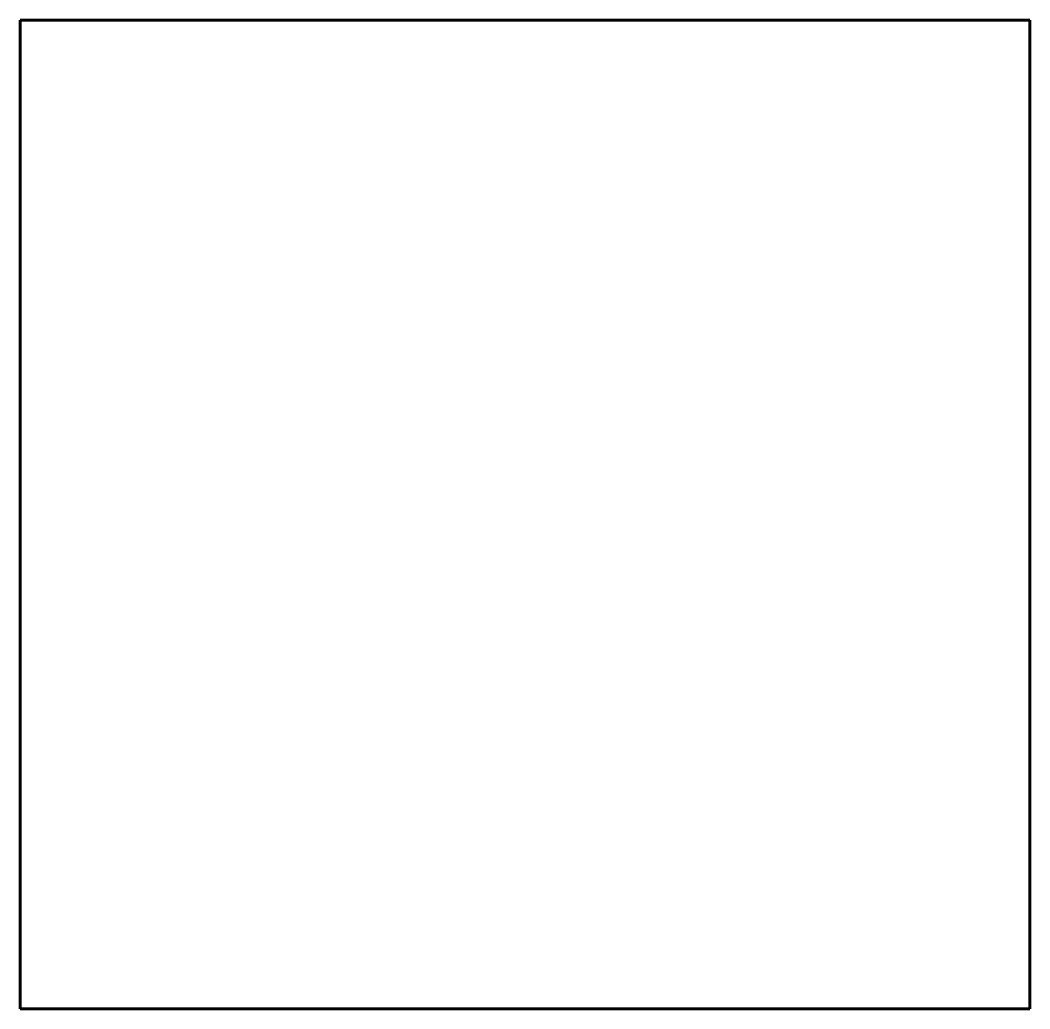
# Model space of a CAD drawing. Header units: millimetres. Extents: x 2148 to 2246, y 30.5 to 126.5.
import ezdxf

# ---------------------------------------------------------------- set-up
doc = ezdxf.new("R2010")
doc.units = ezdxf.units.MM
doc.linetypes.add('K5LT_BASIC', pattern=[0])
doc.layers.add('Системный слой', color=7, linetype='Continuous')

# ---------------------------------------------------------------- blocks, each defined once
blk = doc.blocks.new('U0')
at = {"layer": 'Системный слой', "color": 5, "linetype": 'K5LT_BASIC', "lineweight": 60, "true_color": 0x0000ff}
for p, q in [((2147.96, 126.547), (2245.96, 126.547)), ((2147.96, 30.547), (2147.96, 126.547)), ((2245.96, 126.547), (2245.96, 30.547)), ((2245.96, 30.547), (2147.96, 30.547))]:
    blk.add_line(p, q, dxfattribs=at)

msp = doc.modelspace()

# ---------------------------------------------------------------- block references
at = {"layer": 'Системный слой'}
msp.add_blockref('U0', (0, 0), dxfattribs=at)

doc.saveas('drawing.dxf')
